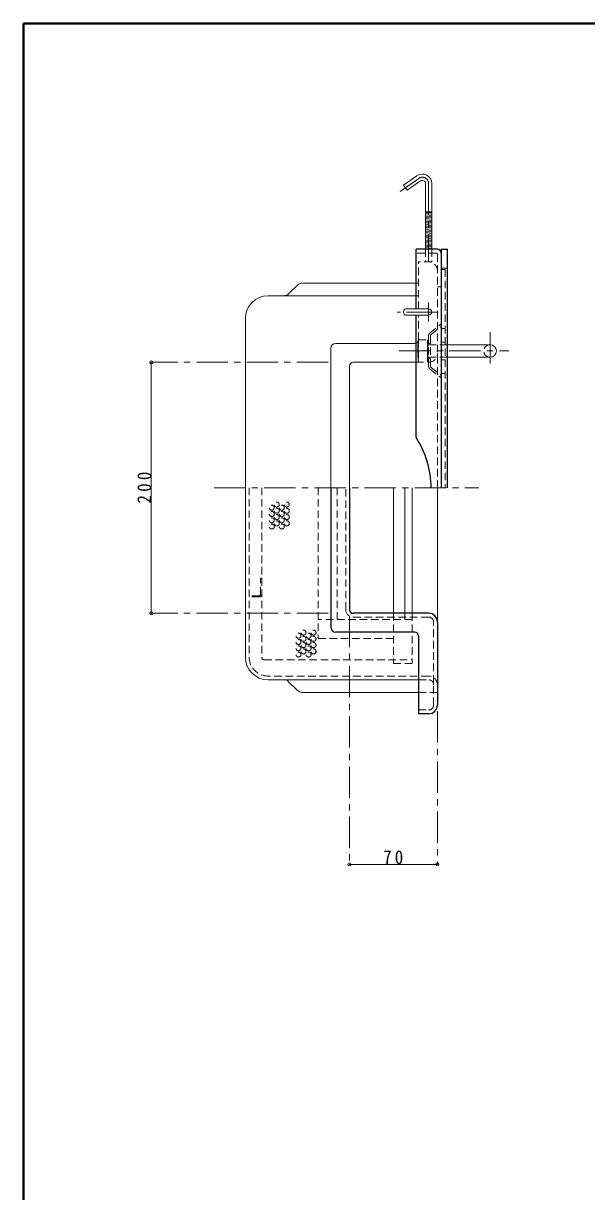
# Model space of a CAD drawing. Units: millimetres at full size, sheet at 1:5. Extents: x -1051 to 974, y -705 to 700.
# Drawn here: x -1051 to -602, y -231 to 700 of the extents above; entities that cross this region are included whole.
import ezdxf

# ---------------------------------------------------------------- set-up
doc = ezdxf.new("R2010")
doc.units = ezdxf.units.MM
doc.header["$LTSCALE"] = 5
doc.header["$PDMODE"] = 32
doc.header["$PDSIZE"] = 2.5
doc.linetypes.add('CHAIN1', pattern=[8, 5, -1, 1, -1])
doc.linetypes.add('DASHED1', pattern=[1.8, 1.2, -0.6])
doc.layers.add('0-0____1', color=4, linetype='Continuous', lineweight=9)
doc.styles.add('ＭＳ ゴシック', font='')
doc.styles.get('ＭＳ ゴシック').set_extended_font_data('MS Gothic')

msp = doc.modelspace()

# ---------------------------------------------------------------- linework, layer by layer
at = {"layer": '0-0____1', "color": 1, "lineweight": 40}
for p in [(-1051.072, -705.272), (973.928, 699.728)]:
    msp.add_line(p, (-1051.072, 699.728), dxfattribs=at)
at = {"layer": '0-0____1'}
for p, q in [((-737.374, 578.267), (-748.004, 570.824)), ((-745.136, 566.728), (-748.004, 570.824)), ((-734.506, 574.171), (-745.136, 566.728)), ((-730.572, 572.124), (-730.572, 519.728)), ((-725.572, 572.124), (-725.572, 519.728)), ((-730.572, 549.627), (-725.572, 549.627)), ((-725.572, 548.757), (-730.572, 549.165)), ((-725.572, 547.754), (-730.572, 548.162)), ((-725.572, 546.75), (-730.572, 547.159)), ((-725.572, 545.747), (-730.572, 546.155)), ((-725.572, 544.744), (-730.572, 545.152)), ((-725.572, 543.74), (-730.572, 544.149)), ((-725.572, 542.737), (-730.572, 543.145)), ((-725.572, 541.734), (-730.572, 542.142)), ((-725.572, 540.73), (-730.572, 541.139)), ((-725.572, 539.727), (-730.572, 540.136)), ((-725.572, 538.724), (-730.572, 539.132)), ((-725.572, 537.72), (-730.572, 538.129)), ((-725.572, 536.717), (-730.572, 537.126)), ((-725.572, 535.714), (-730.572, 536.122)), ((-725.572, 534.71), (-730.572, 535.119)), ((-725.572, 533.707), (-730.572, 534.116)), ((-725.572, 532.704), (-730.572, 533.112)), ((-725.572, 531.7), (-730.572, 532.109)), ((-725.572, 530.697), (-730.572, 531.106)), ((-725.572, 529.694), (-730.572, 530.102)), ((-725.572, 528.69), (-730.572, 529.099)), ((-725.572, 527.687), (-730.572, 528.096)), ((-725.572, 526.684), (-730.572, 527.092)), ((-725.572, 525.68), (-730.572, 526.089)), ((-725.572, 524.677), (-730.572, 525.086)), ((-725.572, 523.674), (-730.572, 524.082)), ((-725.572, 522.67), (-730.572, 523.079)), ((-725.572, 521.667), (-730.572, 522.076)), ((-725.572, 520.664), (-730.572, 521.072)), ((-726.405, 519.728), (-730.572, 520.069)), ((-839.608, 484.193), (-832.537, 491.264)), ((-828.572, 492.728), (-738.072, 492.728)), ((-738.072, 482.728), (-856.072, 482.728)), ((-874.072, 329.728), (-874.072, 464.728)), ((-949.072, 429.728), (-949.072, 229.728)), ((-756.072, 329.728), (-756.072, 229.728)), ((-721.072, 329.728), (-721.072, 222.728)), ((-839.608, 175.264), (-832.537, 168.193)), ((-736.072, 166.728), (-829.001, 166.728)), ((-791.072, 29.728), (-721.072, 29.728))]:
    msp.add_line(p, q, dxfattribs=at)
at = {"layer": '0-0____1', "linetype": 'CHAIN1'}
for p, q in [((-735.94, 576.219), (-750.666, 565.908)), ((-728.072, 572.124), (-728.072, 509.728)), ((-728.072, 477.228), (-728.072, 462.228)), ((-720.572, 469.728), (-753.004, 469.728)), ((-679.072, 453.728), (-679.072, 423.728)), ((-751.572, 438.728), (-664.072, 438.728)), ((-808.072, 429.728), (-949.072, 429.728)), ((-899.072, 329.728), (-688.072, 329.728)), ((-808.072, 229.728), (-949.072, 229.728)), ((-791.072, 227.728), (-791.072, 29.728)), ((-721.072, 151.728), (-721.072, 29.728))]:
    msp.add_line(p, q, dxfattribs=at)
at = {"layer": '0-0____1', "color": 5, "lineweight": 25}
for p, q in [((-721.072, 519.728), (-738.072, 519.728)), ((-738.072, 472.228), (-738.072, 519.728)), ((-718.072, 519.728), (-713.072, 519.728)), ((-718.072, 519.728), (-718.072, 329.728)), ((-713.072, 329.728), (-713.072, 519.728)), ((-738.072, 369.728), (-738.072, 467.228)), ((-806.072, 329.728), (-806.072, 218.728)), ((-791.072, 329.728), (-791.072, 232.728)), ((-728.072, 229.728), (-788.072, 229.728)), ((-739.072, 214.728), (-802.072, 214.728)), ((-721.072, 222.728), (-721.072, 156.728)), ((-736.072, 211.728), (-736.072, 149.728)), ((-728.072, 149.728), (-736.072, 149.728))]:
    msp.add_line(p, q, dxfattribs=at)
at = {"layer": '0-0____1', "color": 7, "linetype": 'DASHED1', "lineweight": 18}
for p, q in [((-722.072, 516.728), (-738.072, 516.728)), ((-721.072, 515.728), (-721.072, 329.728)), ((-718.072, 504.728), (-713.072, 504.728)), ((-718.072, 489.728), (-721.072, 489.728)), ((-794.072, 232.728), (-794.072, 329.728)), ((-788.072, 226.728), (-728.072, 226.728)), ((-724.072, 156.728), (-724.072, 222.728)), ((-736.072, 152.728), (-728.072, 152.728))]:
    msp.add_line(p, q, dxfattribs=at)
at = {"layer": '0-0____1', "linetype": 'DASHED1'}
for p, q in [((-730.572, 519.728), (-730.572, 509.728)), ((-725.572, 519.728), (-725.572, 509.728)), ((-736.072, 472.228), (-736.072, 509.728)), ((-725.572, 509.728), (-736.072, 509.728)), ((-714.872, 503.728), (-718.072, 503.728)), ((-714.872, 503.728), (-714.872, 329.728)), ((-738.072, 492.728), (-736.072, 492.728)), ((-738.072, 482.728), (-736.072, 482.728)), ((-736.072, 447.728), (-736.072, 467.228)), ((-726.946, 453.129), (-718.072, 460.228)), ((-726.009, 451.958), (-718.072, 458.308)), ((-714.872, 456.728), (-718.072, 456.728)), ((-736.072, 447.728), (-736.572, 442.728)), ((-736.072, 447.728), (-736.072, 429.728)), ((-736.072, 447.728), (-729.072, 447.728)), ((-729.072, 447.728), (-729.072, 429.728)), ((-728.072, 450.787), (-728.072, 426.67)), ((-726.572, 426.67), (-726.572, 450.787)), ((-736.572, 442.728), (-736.072, 438.728)), ((-736.072, 438.728), (-736.572, 434.728)), ((-729.072, 438.728), (-736.072, 438.728)), ((-728.572, 434.728), (-729.072, 438.728)), ((-713.072, 443.728), (-728.672, 443.728)), ((-728.572, 442.728), (-728.572, 434.728)), ((-726.572, 444.728), (-728.072, 444.728)), ((-714.872, 445.728), (-718.072, 445.728)), ((-738.072, 429.728), (-728.072, 429.728)), ((-729.072, 429.728), (-728.572, 434.728)), ((-713.072, 433.728), (-728.672, 433.728)), ((-726.572, 432.728), (-728.072, 432.728)), ((-714.872, 431.728), (-718.072, 431.728)), ((-726.946, 424.328), (-718.072, 417.228)), ((-726.009, 425.499), (-718.072, 419.149)), ((-714.872, 420.728), (-718.072, 420.728)), ((-871.072, 329.728), (-871.072, 194.728)), ((-861.072, 329.728), (-861.072, 194.728)), ((-816.072, 329.728), (-816.072, 209.728)), ((-801.072, 329.728), (-801.072, 224.728)), ((-861.072, 257.728), (-862.072, 257.728)), ((-862.072, 244.728), (-862.072, 257.728)), ((-863.072, 243.728), (-871.072, 243.728)), ((-863.072, 242.728), (-871.072, 242.728)), ((-741.072, 224.728), (-816.072, 224.728)), ((-756.072, 229.728), (-756.072, 189.728)), ((-747.072, 229.728), (-747.072, 224.728)), ((-756.072, 209.728), (-816.072, 209.728)), ((-859.072, 192.728), (-741.072, 192.728)), ((-728.072, 179.728), (-856.072, 179.728)), ((-736.072, 176.728), (-728.072, 176.728)), ((-736.072, 166.728), (-721.072, 166.728))]:
    msp.add_line(p, q, dxfattribs=at)
at = {"layer": '0-0____1', "color": 7, "lineweight": 18}
for p, q in [((-728.072, 472.228), (-746.57, 472.228)), ((-728.072, 467.228), (-746.57, 467.228)), ((-806.072, 329.728), (-806.072, 440.728)), ((-739.072, 444.728), (-802.072, 444.728)), ((-679.072, 443.728), (-713.072, 443.728)), ((-738.072, 429.728), (-788.072, 429.728)), ((-679.072, 433.728), (-713.072, 433.728)), ((-791.072, 329.728), (-791.072, 426.728)), ((-874.072, 329.728), (-874.072, 194.728)), ((-747.072, 329.728), (-747.072, 229.728)), ((-741.072, 329.728), (-741.072, 229.728)), ((-856.072, 176.728), (-736.072, 176.728))]:
    msp.add_line(p, q, dxfattribs=at)
at = {"layer": '0-0____1', "linetype": 'DASHED1'}
for points in [[(-729.072, 438.728), (-728.572, 442.728), (-729.072, 447.728)], [(-736.572, 442.728), (-736.572, 434.728), (-736.072, 429.728)], [(-741.072, 229.728), (-741.072, 189.728), (-756.072, 189.728)]]:
    msp.add_lwpolyline(points, dxfattribs=at)
for centre in [(-849.076, 316.388), (-841.076, 316.388), (-853.076, 313.888), (-853.076, 308.888), (-849.076, 311.388), (-849.076, 306.388), (-845.076, 313.888), (-845.076, 308.888), (-841.076, 311.388), (-841.076, 306.388), (-853.076, 303.888), (-853.076, 298.888), (-849.076, 301.388), (-845.076, 303.888), (-845.076, 298.888), (-841.076, 301.388), (-827.792, 214.395), (-819.792, 214.395), (-831.792, 211.895), (-831.792, 206.895), (-827.792, 209.395), (-827.792, 204.395), (-823.792, 211.895), (-823.792, 206.895), (-819.792, 209.395), (-819.792, 204.395), (-831.792, 201.895), (-831.792, 196.895), (-827.792, 199.395), (-823.792, 201.895), (-823.792, 196.895), (-819.792, 199.395)]:
    msp.add_circle(centre, 2, dxfattribs=at)
at = {"layer": '0-0____1'}
for centre, radius, start, end in [((-733.072, 572.124), 7.5, 0, 125), ((-733.072, 572.124), 2.5, 0, 125), ((-843.143, 487.728), 5, 270, 315), ((-829.001, 487.728), 5, 90, 135), ((-856.072, 464.728), 18, 90, 180), ((-843.143, 171.728), 5, 45, 90), ((-829.001, 171.728), 5, 225, 270)]:
    msp.add_arc(centre, radius, start, end, dxfattribs=at)
at = {"layer": '0-0____1', "linetype": 'CHAIN1'}
msp.add_arc((-733.072, 572.124), 5, 0, 125, dxfattribs=at)
at = {"layer": '0-0____1', "color": 7, "linetype": 'DASHED1', "lineweight": 18}
for centre, radius, start, end in [((-722.072, 515.728), 1, 0, 90), ((-788.072, 232.728), 6, 180, 270), ((-728.072, 222.728), 4, 0, 90), ((-728.072, 156.728), 4, 270, 0)]:
    msp.add_arc(centre, radius, start, end, dxfattribs=at)
at = {"layer": '0-0____1', "color": 5, "lineweight": 25}
for centre, radius, start, end in [((-721.072, 516.728), 3, 0, 90), ((-798.739, 329.728), 72.667, 0, 33.39849), ((-788.072, 232.728), 3, 180, 270), ((-728.072, 222.728), 7, 0, 90), ((-802.072, 218.728), 4, 180, 270), ((-739.072, 211.728), 3, 0, 90), ((-728.072, 156.728), 7, 270, 0)]:
    msp.add_arc(centre, radius, start, end, dxfattribs=at)
at = {"layer": '0-0____1', "linetype": 'DASHED1'}
for centre, radius, start, end in [((-728.072, 502.728), 7, 0, 90), ((-739.072, 447.728), 3, 289.47122, 0), ((-725.072, 450.787), 3, 128.65981, 180), ((-725.072, 450.787), 1.5, 128.65981, 180), ((-679.072, 438.728), 5, 90, 270), ((-728.072, 436.728), 7, 270, 0), ((-725.072, 426.67), 3, 180, 231.34019), ((-725.072, 426.67), 1.5, 180, 231.34019), ((-863.072, 244.728), 1, 270, 0), ((-863.072, 244.728), 2, 270, 0), ((-856.072, 194.728), 15, 180, 270), ((-859.072, 194.728), 2, 180, 270), ((-728.072, 172.728), 7, 0, 90), ((-728.072, 172.728), 4, 0, 90)]:
    msp.add_arc(centre, radius, start, end, dxfattribs=at)
at = {"layer": '0-0____1', "color": 7, "lineweight": 18}
for centre, radius, start, end in [((-728.072, 469.728), 2.5, 270, 90), ((-802.072, 440.728), 4, 90, 180), ((-739.072, 447.728), 3, 270, 289.47122), ((-679.072, 438.728), 5, 270, 90), ((-788.072, 426.728), 3, 90, 180), ((-856.072, 194.728), 18, 180, 270)]:
    msp.add_arc(centre, radius, start, end, dxfattribs=at)
msp.add_ellipse((-746.56, 469.728), major_axis=(0, -2.5), ratio=0.57, start_param=3.1415927, end_param=6.2831853, dxfattribs=at)
at = {"layer": '0-0____1'}
for p in [(-949.072, 429.728), (-949.072, 229.728), (-791.072, 29.728), (-721.072, 29.728)]:
    msp.add_point(p, dxfattribs=at)

# ---------------------------------------------------------------- texts
at = {"layer": '0-0____1', "color": 7, "insert": (-949.072, 317.228), "char_height": 11, "attachment_point": 7, "rotation": 90, "style": 'ＭＳ ゴシック'}
msp.add_mtext('\\T1.38;\\W0.9;200', dxfattribs=at)
at = {"layer": '0-0____1', "color": 7, "insert": (-764.197, 29.728), "char_height": 11, "attachment_point": 7, "style": 'ＭＳ ゴシック'}
msp.add_mtext('\\T1.36;\\W0.9;70', dxfattribs=at)

doc.saveas('drawing.dxf')
